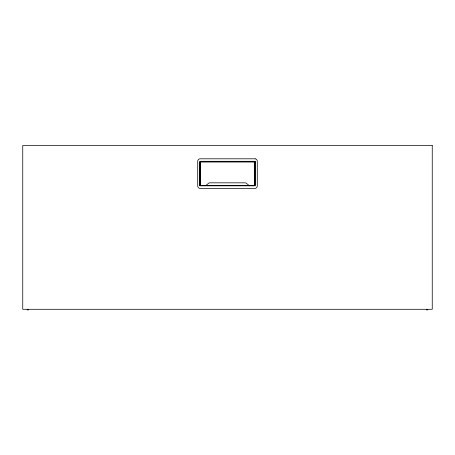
<?xml version="1.0" encoding="UTF-8"?>
<svg xmlns="http://www.w3.org/2000/svg" width="455" height="455" viewBox="0 0 455 455"><rect width="100%" height="100%" fill="white"/><g stroke="black" fill="none" stroke-linecap="round" stroke-linejoin="round"><path stroke-width="0.68" d="M205.853 185.492L208.93 183.012L209.863 182.83L245.097 182.83L246.03 183.012L249.107 185.492M28.671 309.855L27.067 309.855M427.933 309.855L426.329 309.855M200.661 161.741L254.299 161.741M254.732 161.946L254.732 185.492M254.59 161.946L254.59 185.492M254.385 185.492L254.299 161.599L200.661 161.599L200.661 161.946M200.575 161.946L200.575 185.492M200.371 161.946L200.371 185.492M200.223 161.946L200.223 185.492M432.25 145.498L22.75 145.498L22.75 309.298L432.25 309.298L432.25 145.498M255.153 158.806L199.847 158.806A2.514 2.514 0 0 0 197.709 161.292L197.709 185.822A2.702 2.702 0 0 0 199.847 188.461L255.153 188.461A2.702 2.702 0 0 0 257.291 185.822L257.291 161.292A2.514 2.514 0 0 0 255.153 158.806M255.153 161.292L199.847 161.292L199.847 185.822L255.153 185.822L255.153 161.292M255.045 161.946L199.739 161.946L199.739 185.492L255.045 185.492L255.045 161.946"/></g></svg>
